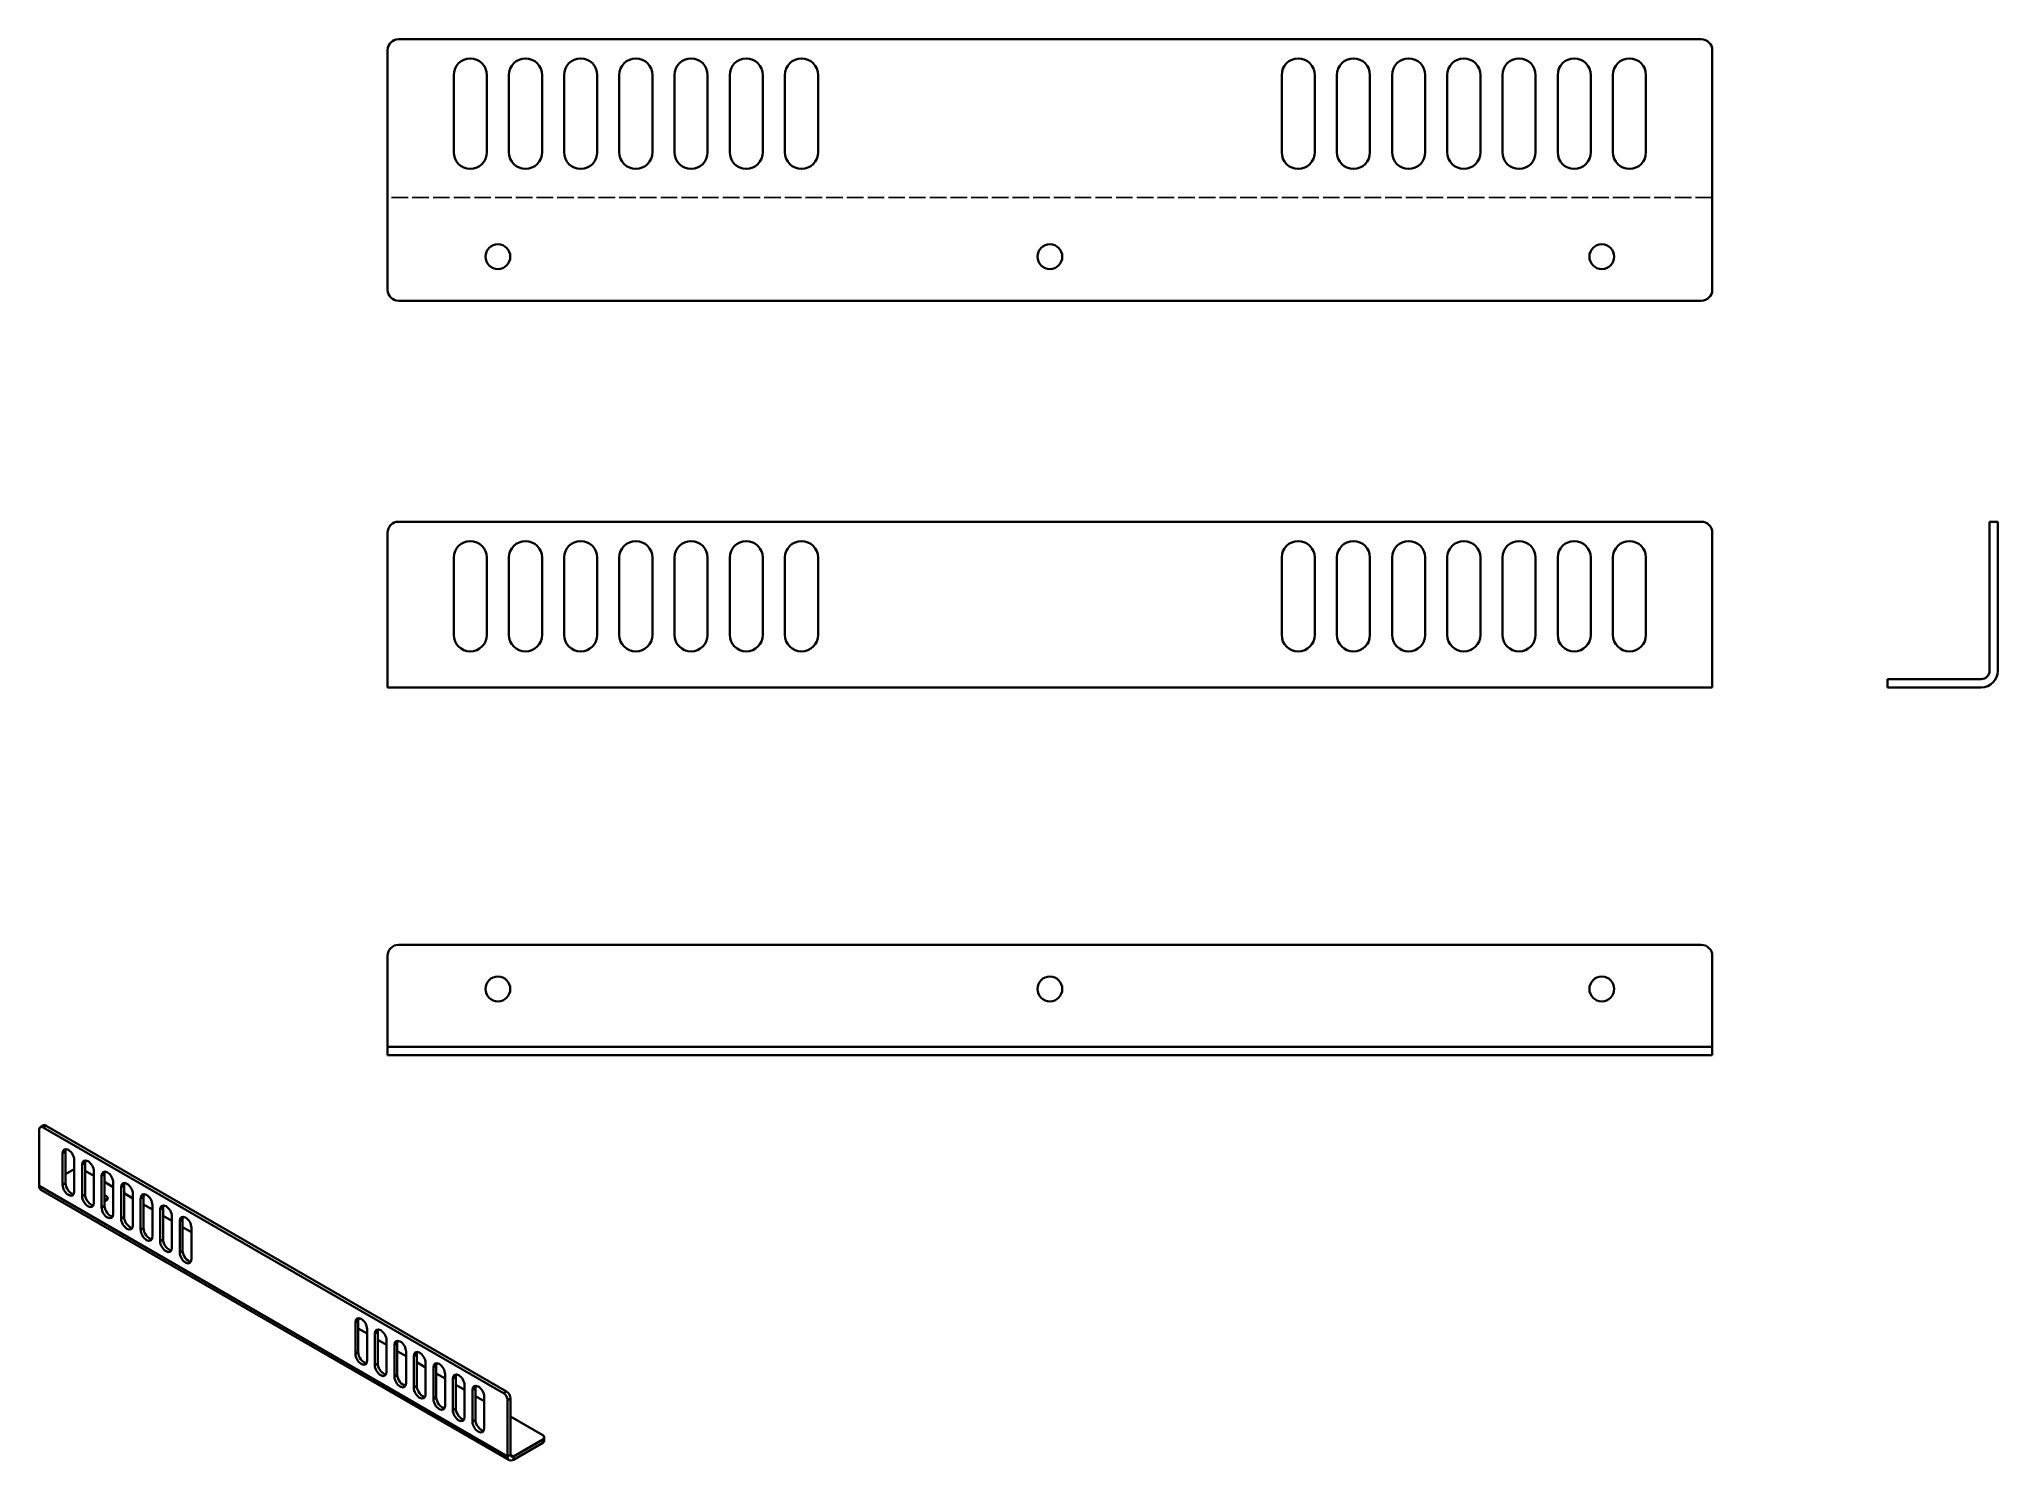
# Model space of a CAD drawing. Header units: millimetres. Extents: x 33 to 388, y 16 to 274.
import ezdxf

# ---------------------------------------------------------------- set-up
doc = ezdxf.new("R2010")
doc.units = ezdxf.units.MM
doc.linetypes.add('CHAIN', pattern=[0.3543, 0.2362, -0.0295, 0.0591, -0.0295])
doc.linetypes.add('DASHED', pattern=[0.2068, 0.1655, -0.0413])
doc.layers.add('Linha de centro curva (ISO)', color=7, linetype='CHAIN', lineweight=25)
doc.layers.add('Visible (ABNT)', color=5, linetype='Continuous', lineweight=35)

msp = doc.modelspace()

# ---------------------------------------------------------------- linework, layer by layer
at = {"layer": 'Linha de centro curva (ISO)', "color": 3, "linetype": 'DASHED', "ltscale": 18.133463}
msp.add_line((336.57, 244.88), (96.57, 244.88), dxfattribs=at)
at = {"layer": 'Visible (ABNT)'}
for p, q in [((98.57, 273.58), (334.57, 273.58)), ((96.57, 228.18), (96.57, 271.58)), ((336.57, 271.58), (336.57, 228.18)), ((108.57, 253.08), (108.57, 267.08)), ((114.57, 267.08), (114.57, 253.08)), ((118.57, 253.08), (118.57, 267.08)), ((124.57, 267.08), (124.57, 253.08)), ((128.57, 253.08), (128.57, 267.08)), ((134.57, 267.08), (134.57, 253.08)), ((138.57, 253.08), (138.57, 267.08)), ((144.57, 267.08), (144.57, 253.08)), ((148.57, 253.08), (148.57, 267.08)), ((154.57, 267.08), (154.57, 253.08)), ((158.57, 253.08), (158.57, 267.08)), ((164.57, 267.08), (164.57, 253.08)), ((168.57, 253.08), (168.57, 267.08)), ((174.57, 267.08), (174.57, 253.08)), ((258.57, 253.08), (258.57, 267.08)), ((264.57, 267.08), (264.57, 253.08)), ((268.57, 253.08), (268.57, 267.08)), ((274.57, 267.08), (274.57, 253.08)), ((278.57, 253.08), (278.57, 267.08)), ((284.57, 267.08), (284.57, 253.08)), ((288.57, 253.08), (288.57, 267.08)), ((294.57, 267.08), (294.57, 253.08)), ((298.57, 253.08), (298.57, 267.08)), ((304.57, 267.08), (304.57, 253.08)), ((308.57, 253.08), (308.57, 267.08)), ((314.57, 267.08), (314.57, 253.08)), ((318.57, 253.08), (318.57, 267.08)), ((324.57, 267.08), (324.57, 253.08)), ((334.57, 226.18), (98.57, 226.18)), ((98.57, 186.16), (334.57, 186.16)), ((388.31, 186.16), (386.81, 186.16)), ((386.81, 184.16), (386.81, 186.16)), ((388.31, 186.16), (388.31, 184.16)), ((96.57, 159.16), (96.57, 184.16)), ((336.57, 184.16), (336.57, 159.16)), ((386.81, 159.16), (386.81, 184.16)), ((388.31, 159.16), (388.31, 184.16)), ((108.57, 165.66), (108.57, 179.66)), ((114.57, 179.66), (114.57, 165.66)), ((118.57, 165.66), (118.57, 179.66)), ((124.57, 179.66), (124.57, 165.66)), ((128.57, 165.66), (128.57, 179.66)), ((134.57, 179.66), (134.57, 165.66)), ((138.57, 165.66), (138.57, 179.66)), ((144.57, 179.66), (144.57, 165.66)), ((148.57, 165.66), (148.57, 179.66)), ((154.57, 179.66), (154.57, 165.66)), ((158.57, 165.66), (158.57, 179.66)), ((164.57, 179.66), (164.57, 165.66)), ((168.57, 165.66), (168.57, 179.66)), ((174.57, 179.66), (174.57, 165.66)), ((258.57, 165.66), (258.57, 179.66)), ((264.57, 179.66), (264.57, 165.66)), ((268.57, 165.66), (268.57, 179.66)), ((274.57, 179.66), (274.57, 165.66)), ((278.57, 165.66), (278.57, 179.66)), ((284.57, 179.66), (284.57, 165.66)), ((288.57, 165.66), (288.57, 179.66)), ((294.57, 179.66), (294.57, 165.66)), ((298.57, 165.66), (298.57, 179.66)), ((304.57, 179.66), (304.57, 165.66)), ((308.57, 165.66), (308.57, 179.66)), ((314.57, 179.66), (314.57, 165.66)), ((318.57, 165.66), (318.57, 179.66)), ((324.57, 179.66), (324.57, 165.66)), ((96.57, 159.16), (96.57, 156.16)), ((336.57, 156.16), (96.57, 156.16)), ((336.57, 156.16), (336.57, 159.16)), ((368.31, 157.66), (368.31, 156.16)), ((368.31, 157.66), (370.31, 157.66)), ((370.31, 156.16), (368.31, 156.16)), ((385.31, 157.66), (370.31, 157.66)), ((370.31, 156.16), (385.31, 156.16)), ((96.57, 92.53), (96.57, 107.53)), ((98.57, 109.53), (334.57, 109.53)), ((336.57, 107.53), (336.57, 92.53)), ((96.57, 92.53), (96.57, 91.03)), ((336.57, 92.53), (336.57, 91.03)), ((96.57, 91.03), (98.57, 91.03)), ((96.57, 91.03), (96.57, 89.53)), ((98.57, 89.53), (96.57, 89.53)), ((98.57, 91.03), (334.57, 91.03)), ((98.57, 89.53), (334.57, 89.53)), ((334.57, 91.03), (336.57, 91.03)), ((336.57, 89.53), (334.57, 89.53)), ((336.57, 89.53), (336.57, 91.03)), ((33.47, 65.84), (33.47, 76.05)), ((34.21, 76.81), (33.68, 76.51)), ((34.18, 76.46), (34.71, 76.76)), ((34.18, 76.46), (117.62, 28.29)), ((34.71, 76.76), (118.15, 28.59)), ((37.71, 71.76), (38.24, 72.07)), ((37.71, 66.05), (37.71, 71.76)), ((38.24, 72.07), (38.24, 66.35)), ((38.24, 67.99), (39.83, 68.91)), ((39.83, 70.54), (39.83, 64.82)), ((41.25, 69.72), (41.78, 70.03)), ((41.25, 64.01), (41.25, 69.72)), ((41.78, 70.03), (41.78, 64.31)), ((41.78, 68.6), (43.37, 67.68)), ((43.37, 68.5), (43.37, 62.78)), ((44.78, 67.68), (45.31, 67.99)), ((44.78, 61.97), (44.78, 67.68)), ((45.31, 67.99), (45.31, 62.27)), ((33.47, 65.84), (118.32, 16.85)), ((118.63, 16.17), (33.78, 65.16)), ((37.71, 66.05), (38.24, 66.35)), ((41.25, 64.01), (41.78, 64.31)), ((45.31, 66.56), (46.9, 65.64)), ((46.9, 66.46), (46.9, 60.74)), ((48.32, 65.64), (48.85, 65.95)), ((48.32, 59.92), (48.32, 65.64)), ((48.85, 65.95), (48.85, 60.23)), ((48.85, 64.52), (50.44, 63.6)), ((50.44, 64.42), (50.44, 58.7)), ((51.85, 63.6), (52.38, 63.9)), ((52.38, 63.9), (52.38, 58.19)), ((44.78, 61.97), (45.31, 62.27)), ((51.85, 57.88), (51.85, 63.6)), ((52.38, 62.48), (53.98, 61.56)), ((53.98, 62.37), (53.98, 56.66)), ((55.39, 61.56), (55.92, 61.86)), ((55.39, 55.84), (55.39, 61.56)), ((55.92, 61.86), (55.92, 56.15)), ((55.92, 60.43), (57.51, 59.52)), ((57.51, 60.33), (57.51, 54.62)), ((48.32, 59.92), (48.85, 60.23)), ((51.85, 57.88), (52.38, 58.19)), ((58.93, 59.52), (59.46, 59.82)), ((58.93, 53.8), (58.93, 59.52)), ((59.46, 59.82), (59.46, 54.11)), ((59.46, 58.39), (61.05, 57.48)), ((61.05, 58.29), (61.05, 52.58)), ((55.39, 55.84), (55.92, 56.15)), ((58.93, 53.8), (59.46, 54.11)), ((90.75, 41.15), (91.28, 41.45)), ((90.75, 35.43), (90.75, 41.15)), ((91.28, 41.45), (91.28, 35.74)), ((91.28, 40.02), (92.87, 39.1)), ((92.87, 39.92), (92.87, 34.2)), ((94.28, 39.1), (94.81, 39.41)), ((94.28, 33.39), (94.28, 39.1)), ((94.81, 39.41), (94.81, 33.69)), ((90.75, 35.43), (91.28, 35.74)), ((94.81, 37.98), (96.4, 37.06)), ((96.4, 37.88), (96.4, 32.16)), ((97.82, 37.06), (98.35, 37.37)), ((97.82, 31.35), (97.82, 37.06)), ((98.35, 37.37), (98.35, 31.65)), ((98.35, 35.94), (99.94, 35.02)), ((99.94, 35.84), (99.94, 30.12)), ((94.28, 33.39), (94.81, 33.69)), ((101.35, 35.02), (101.88, 35.33)), ((101.35, 29.31), (101.35, 35.02)), ((101.88, 35.33), (101.88, 29.61)), ((101.88, 33.9), (103.47, 32.98)), ((103.47, 33.8), (103.47, 28.08)), ((104.89, 32.98), (105.42, 33.29)), ((104.89, 27.26), (104.89, 32.98)), ((105.42, 33.29), (105.42, 27.57)), ((97.82, 31.35), (98.35, 31.65)), ((101.35, 29.31), (101.88, 29.61)), ((105.42, 31.86), (107.01, 30.94)), ((107.01, 31.76), (107.01, 26.04)), ((108.42, 30.94), (108.95, 31.25)), ((108.42, 25.22), (108.42, 30.94)), ((108.95, 31.25), (108.95, 25.53)), ((108.95, 29.82), (110.54, 28.9)), ((110.54, 29.71), (110.54, 24)), ((111.96, 28.9), (112.49, 29.2)), ((111.96, 23.18), (111.96, 28.9)), ((112.49, 29.2), (112.49, 23.49)), ((118.15, 28.59), (117.62, 28.29)), ((104.89, 27.26), (105.42, 27.57)), ((108.42, 25.22), (108.95, 25.53)), ((112.49, 27.77), (114.08, 26.86)), ((114.08, 27.67), (114.08, 21.96)), ((118.32, 27.06), (118.85, 27.37)), ((118.32, 27.06), (118.32, 16.85)), ((118.85, 17.16), (118.85, 27.37)), ((111.96, 23.18), (112.49, 23.49)), ((118.85, 24.1), (124.69, 20.73)), ((124.69, 19.92), (119.38, 16.85)), ((119.38, 16.24), (124.69, 19.3)), ((124.69, 19.92), (124.69, 19.3)), ((124.98, 19.71), (124.98, 20.32)), ((118.32, 16.85), (118.85, 17.16)), ((118.85, 17.16), (119.38, 16.85)), ((119.38, 16.85), (119.38, 16.24))]:
    msp.add_line(p, q, dxfattribs=at)
for centre in [(116.57, 234.18), (216.57, 234.18), (316.57, 234.18), (116.57, 101.53), (216.57, 101.53), (316.57, 101.53)]:
    msp.add_circle(centre, 2.25, dxfattribs=at)
for centre, radius, start, end in [((98.57, 271.58), 2, 90, 180), ((334.57, 271.58), 2, 0, 90), ((111.57, 267.08), 3, 0, 180), ((121.57, 267.08), 3, 0, 180), ((131.57, 267.08), 3, 0, 180), ((141.57, 267.08), 3, 0, 180), ((151.57, 267.08), 3, 0, 180), ((161.57, 267.08), 3, 0, 180), ((171.57, 267.08), 3, 0, 180), ((261.57, 267.08), 3, 0, 180), ((271.57, 267.08), 3, 0, 180), ((281.57, 267.08), 3, 0, 180), ((291.57, 267.08), 3, 0, 180), ((301.57, 267.08), 3, 0, 180), ((311.57, 267.08), 3, 0, 180), ((321.57, 267.08), 3, 0, 180), ((111.57, 253.08), 3, 180, 0), ((121.57, 253.08), 3, 180, 0), ((131.57, 253.08), 3, 180, 0), ((141.57, 253.08), 3, 180, 0), ((151.57, 253.08), 3, 180, 0), ((161.57, 253.08), 3, 180, 0), ((171.57, 253.08), 3, 180, 0), ((261.57, 253.08), 3, 180, 0), ((271.57, 253.08), 3, 180, 0), ((281.57, 253.08), 3, 180, 0), ((291.57, 253.08), 3, 180, 0), ((301.57, 253.08), 3, 180, 0), ((311.57, 253.08), 3, 180, 0), ((321.57, 253.08), 3, 180, 0), ((98.57, 228.18), 2, 180, 270), ((334.57, 228.18), 2, 270, 0), ((98.57, 184.16), 2, 90, 180), ((334.57, 184.16), 2, 0, 90), ((111.57, 179.66), 3, 0, 180), ((121.57, 179.66), 3, 0, 180), ((131.57, 179.66), 3, 0, 180), ((141.57, 179.66), 3, 0, 180), ((151.57, 179.66), 3, 0, 180), ((161.57, 179.66), 3, 0, 180), ((171.57, 179.66), 3, 0, 180), ((261.57, 179.66), 3, 0, 180), ((271.57, 179.66), 3, 0, 180), ((281.57, 179.66), 3, 0, 180), ((291.57, 179.66), 3, 0, 180), ((301.57, 179.66), 3, 0, 180), ((311.57, 179.66), 3, 0, 180), ((321.57, 179.66), 3, 0, 180), ((111.57, 165.66), 3, 180, 0), ((121.57, 165.66), 3, 180, 0), ((131.57, 165.66), 3, 180, 0), ((141.57, 165.66), 3, 180, 0), ((151.57, 165.66), 3, 180, 0), ((161.57, 165.66), 3, 180, 0), ((171.57, 165.66), 3, 180, 0), ((261.57, 165.66), 3, 180, 0), ((271.57, 165.66), 3, 180, 0), ((281.57, 165.66), 3, 180, 0), ((291.57, 165.66), 3, 180, 0), ((301.57, 165.66), 3, 180, 0), ((311.57, 165.66), 3, 180, 0), ((321.57, 165.66), 3, 180, 0), ((385.31, 159.16), 3, 270, 0), ((385.31, 159.16), 1.5, 270, 0), ((98.57, 107.53), 2, 90, 180), ((334.57, 107.53), 2, 0, 90)]:
    msp.add_arc(centre, radius, start, end, dxfattribs=at)
for centre, major_axis, start_param, end_param in [((34.18, 75.64), (-0.5, 0.866), 5.497787, 7.068583), ((34.71, 75.95), (-0.5, 0.866), 5.497787, 6.283185), ((38.77, 71.15), (-0.75, 1.3), 3.926991, 7.068583), ((39.3, 71.46), (-0.75, 1.3), 0.361367, 0.785398), ((42.31, 69.11), (-0.75, 1.3), 3.926991, 7.068583), ((42.84, 69.42), (-0.75, 1.3), 0.361367, 0.785398), ((45.84, 67.07), (-0.75, 1.3), 3.926991, 7.068583), ((46.37, 67.38), (-0.75, 1.3), 0.361367, 0.785398), ((34.53, 66.46), (-0.75, -1.3), 5.497787, 6.283185), ((38.77, 65.44), (0.75, -1.3), 3.926991, 7.068583), ((39.3, 65.74), (0.75, -1.3), 3.926991, 5.921818), ((42.31, 63.39), (0.75, -1.3), 3.926991, 7.068583), ((42.84, 63.7), (0.75, -1.3), 3.926991, 5.921818), ((44.78, 63.6), (1.12, 0), 5.203272, 7.363099), ((49.38, 65.03), (-0.75, 1.3), 3.926991, 7.068583), ((49.91, 65.33), (-0.75, 1.3), 0.361367, 0.785398), ((52.92, 62.99), (-0.75, 1.3), 3.926991, 7.068583), ((53.45, 63.29), (-0.75, 1.3), 0.361367, 0.785398), ((45.84, 61.35), (0.75, -1.3), 3.926991, 7.068583), ((44.78, 62.99), (-1.12, 0), 3.632475, 4.221506), ((46.37, 61.66), (0.75, -1.3), 3.926991, 5.921818), ((56.45, 60.95), (-0.75, 1.3), 3.926991, 7.068583), ((56.98, 61.25), (-0.75, 1.3), 0.361367, 0.785398), ((59.99, 58.9), (-0.75, 1.3), 3.926991, 7.068583), ((49.38, 59.31), (0.75, -1.3), 3.926991, 7.068583), ((49.91, 59.62), (0.75, -1.3), 3.926991, 5.921818), ((52.92, 57.27), (0.75, -1.3), 3.926991, 7.068583), ((53.45, 57.58), (0.75, -1.3), 3.926991, 5.921818), ((60.52, 59.21), (-0.75, 1.3), 0.361367, 0.785398), ((56.45, 55.23), (0.75, -1.3), 3.926991, 7.068583), ((56.98, 55.54), (0.75, -1.3), 3.926991, 5.921818), ((59.99, 53.19), (0.75, -1.3), 3.926991, 7.068583), ((60.52, 53.49), (0.75, -1.3), 3.926991, 5.921818), ((91.81, 40.53), (-0.75, 1.3), 3.926991, 7.068583), ((92.34, 40.84), (-0.75, 1.3), 0.361367, 0.785398), ((95.34, 38.49), (-0.75, 1.3), 3.926991, 7.068583), ((95.87, 38.8), (-0.75, 1.3), 0.361367, 0.785398), ((92.34, 35.12), (0.75, -1.3), 3.926991, 5.921818), ((98.88, 36.45), (-0.75, 1.3), 3.926991, 7.068583), ((99.41, 36.76), (-0.75, 1.3), 0.361367, 0.785398), ((102.41, 34.41), (-0.75, 1.3), 3.926991, 7.068583), ((102.94, 34.72), (-0.75, 1.3), 0.361367, 0.785398), ((91.81, 34.82), (0.75, -1.3), 3.926991, 7.068583), ((95.34, 32.78), (0.75, -1.3), 3.926991, 7.068583), ((95.87, 33.08), (0.75, -1.3), 3.926991, 5.921818), ((105.95, 32.37), (-0.75, 1.3), 3.926991, 7.068583), ((106.48, 32.67), (-0.75, 1.3), 0.361367, 0.785398), ((98.88, 30.73), (0.75, -1.3), 3.926991, 7.068583), ((99.41, 31.04), (0.75, -1.3), 3.926991, 5.921818), ((102.41, 28.69), (0.75, -1.3), 3.926991, 7.068583), ((102.94, 29), (0.75, -1.3), 3.926991, 5.921818), ((109.48, 30.33), (-0.75, 1.3), 3.926991, 7.068583), ((110.01, 30.63), (-0.75, 1.3), 0.361367, 0.785398), ((113.02, 28.29), (-0.75, 1.3), 3.926991, 7.068583), ((113.55, 28.59), (-0.75, 1.3), 0.361367, 0.785398), ((118.15, 27.77), (-0.5, 0.866), 3.926991, 5.497787), ((105.95, 26.65), (0.75, -1.3), 3.926991, 7.068583), ((106.48, 26.96), (0.75, -1.3), 3.926991, 5.921818), ((109.48, 24.61), (0.75, -1.3), 3.926991, 7.068583), ((110.01, 24.92), (0.75, -1.3), 3.926991, 5.921818), ((117.62, 27.47), (0.5, -0.866), 0.785398, 2.356194), ((113.02, 22.57), (0.75, -1.3), 3.926991, 7.068583), ((113.55, 22.88), (0.75, -1.3), 3.926991, 5.921818), ((123.98, 20.32), (1, 0), 5.497787, 7.068583), ((123.98, 19.71), (1, 0), 5.497787, 6.283185), ((119.38, 17.47), (-0.75, -1.3), 5.497787, 7.068583), ((119.38, 17.47), (-0.375, -0.65), 5.497787, 7.068583)]:
    msp.add_ellipse(centre, major_axis=major_axis, ratio=0.57735, start_param=start_param, end_param=end_param, dxfattribs=at)

doc.saveas('drawing.dxf')
